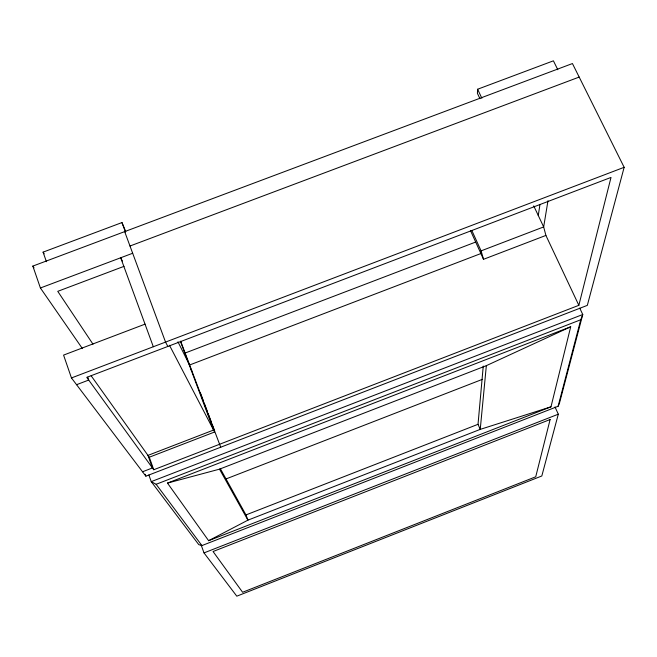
<?xml version="1.0" encoding="UTF-8"?>
<svg xmlns="http://www.w3.org/2000/svg" width="657" height="657" viewBox="0 0 657 657"><rect width="100%" height="100%" fill="white"/><g stroke="black" fill="none" stroke-linecap="round" stroke-linejoin="round"><path stroke-width="0.99" d="M557.809 69.732L553.408 60.822L477.614 89.237L477.409 93.335L479.955 98.731M550.985 406.823L208.63 540.686L167.478 483.084L570.703 326.784L550.985 406.823L480.234 429.382L478.025 424.307L483.256 366.056M570.703 326.784L486.344 365.653L480.234 429.382L247.927 520.155L208.63 540.686M538.272 215.496L539.98 204.401M547.995 200.705L543.668 226.928L545.901 235.428L578.85 305.316L153.746 469.739L86.757 377.364L611.01 177.431L578.85 305.316M148.868 474.962L151.241 481.63L198.759 544.62L201.913 545.581L558.105 406.272L580.747 319.762L582.759 314.514L579.737 308.108M555.001 406.946L558.302 414.197L541.82 475.98L236.799 596.178L204.007 552.898L201.256 545.285M82.421 348.604L40.406 287.988L32.85 266.085L572.436 63.548L624.15 167.305L587.325 305.365L145.879 476.177L71.457 377.947L63.573 355.1L145.033 324.147M558.105 406.272L559.337 403.628L582.759 314.514L151.241 481.63L156.136 484.283L201.913 545.581M204.007 552.898L558.302 414.197M220.276 468.564L245.973 514.924L478.025 424.307M156.136 484.283L580.747 319.762M167.478 483.084L219.52 469.155L486.344 365.653M225.975 478.953L482.419 379.335M91.159 375.796L149.279 457.223L214.601 432.002L169.457 345.245M142.544 471.775L152.449 467.948L147.965 455.383L213.582 430.048L180.576 341.722M76.565 384.698L88.711 380.066L87.726 377.241M185.093 353.047L475.684 242.055M470.502 230.623L483.519 259.31L545.901 235.428M71.457 377.947L624.15 167.305M129.987 246.022L579.178 77.074M40.406 287.988L132.673 253.257M124.05 266.34L57.75 291.338L92.982 344.178M46.425 261.708L43.083 252.14L121.964 222.567L125.774 231.683M32.85 266.085L34 267.777M43.083 252.14L44.159 253.791M219.52 469.155L247.927 520.155L245.973 514.924M122.407 261.059L120.683 257.766L153.319 346.748M167.839 346.444L165.548 342.092L124.666 231.625M220.711 447.22L180.642 341.155M190.702 368.823L191.803 371.016M177.957 341.837L189.561 365.013L480.899 253.545L481.088 250.867L471.89 230.623M533.73 205.871L543.668 226.928L481.088 250.867L483.519 259.31M477.614 89.237L481.868 98.246M200.254 392.508L203.489 401.148M204.204 403.061L207.431 411.701M208.154 413.623L211.382 422.262M212.096 424.184L214.609 430.902M121.964 222.567L125.471 232.036M149.279 457.223L153.746 469.739M145.213 474.313L145.879 476.177M550.123 419.527L535.726 476.785L242.605 592.269L213.057 551.519L550.123 419.527"/></g></svg>
